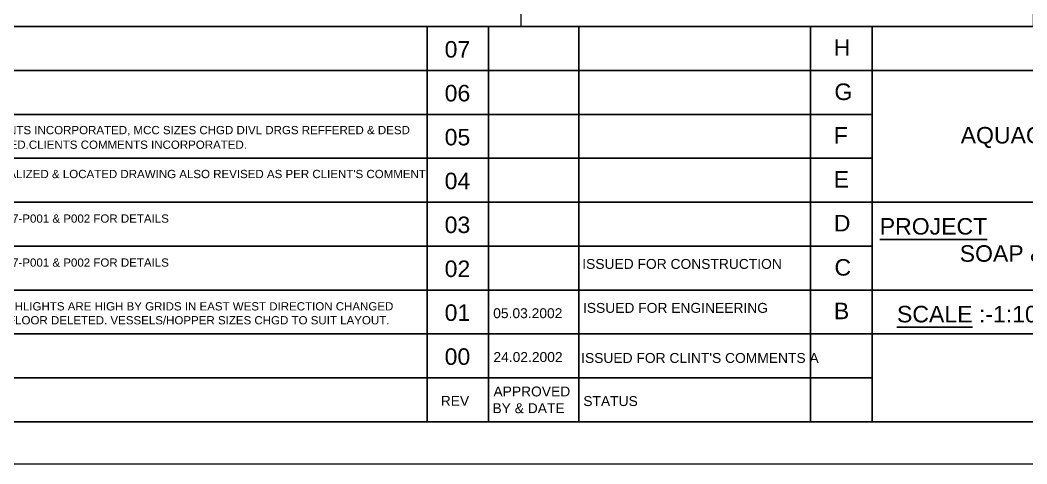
# Model space of a CAD drawing. Header units: inches. Extents: x 2602 to 127694, y 109 to 91908.
# Drawn here: x 73851 to 104382, y 109 to 13552 of the extents above; entities that cross this region are included whole.
import ezdxf

# ---------------------------------------------------------------- set-up
doc = ezdxf.new("R2010")
doc.units = ezdxf.units.IN
doc.header["$MEASUREMENT"] = 0
doc.layers.add('PDF_Geometry', color=7, linetype='Continuous')
doc.layers.add('PDF_Text', color=230, linetype='Continuous', true_color=0xff007f)
doc.styles.add('PDF Arial', font='arial.ttf')

msp = doc.modelspace()

# ---------------------------------------------------------------- linework, layer by layer
at = {"layer": 'PDF_Geometry', "lineweight": 0}
for points in [[(2602, 109), (89044, 109), (104569, 109), (127694, 109), (127694, 91908), (104569, 91908), (2602, 91908)], [(89044, 20617), (104569, 20617), (104569, 13355), (89044, 13355)]]:
    msp.add_lwpolyline(points, close=True, dxfattribs=at)
at = {"layer": 'PDF_Geometry', "lineweight": 25}
msp.add_lwpolyline([(3878, 13355), (126418, 13355), (126418, 1385), (3878, 1385)], close=True, dxfattribs=at)
for points in [[(86190, 1385), (86190, 13355)], [(88057, 1385), (88057, 13355)], [(90793, 1385), (90793, 13355)], [(97825, 13355), (97825, 1385)], [(99692, 13355), (99692, 1385)], [(3878, 12023), (126418, 12023)], [(3878, 10694), (99692, 10694)], [(3878, 9366), (99692, 9366)], [(3878, 8034), (113055, 8034)], [(99921, 6909), (103178, 6909)], [(3878, 6706), (99692, 6706)], [(3878, 5374), (126418, 5374), (106734, 5374)], [(3878, 4046), (126418, 4046)], [(100443, 4249), (102732, 4249)], [(3878, 2714), (99692, 2714)]]:
    msp.add_lwpolyline(points, dxfattribs=at)
at = {"layer": 'PDF_Geometry', "lineweight": 0}
msp.add_lwpolyline([(89044, 1385), (5151, 1385)], dxfattribs=at)

# ---------------------------------------------------------------- texts
at = {"layer": 'PDF_Text', "color": 7, "attachment_point": 7, "style": 'PDF Arial'}
for s, insert, char_height in [('07', (86725, 12411), 500), ('H', (98524, 12472), 500), ('G', (98544, 11125), 500), ('06', (86725, 11083), 500), ('EQUIPMENT DRGS,VESSELS DROS FROM VENDORS/ENGG. DEPARTMENTS INCORPORATED, MCC SIZES CHGD DIVL DRGS REFFERED & DESD', (61301, 10028), 249.994), ('05', (86725, 9751), 500), ('F', (98524, 9812), 500), ('AQUAGEL CHEMICAL PVT. LTD.', (102375, 9678), 499.99), ('AC DUCT LAYOUT CHANGED AND NEW CUTOUT FOR DUCT ENTRY ADDED.CLIENTS COMMENTS INCORPORATED.', (61330, 9650), 249.99), ("CUTOUTS FINALIZED, VARIOUS VESSEBLS,EQUIPMENTS,PIPERACK FINALIZED & LOCATED DRAWING ALSO REVISED AS PER CLIENT'S COMMENT'", (61311, 8697), 249.994), ('04', (86725, 8423), 500), ('E', (98524, 8480), 500), ('DRAWINGS REVISED AS PER CLIENTS COMMENTS. SEE DRGS. 1046-2007-P001 & P002 FOR DETAILS', (61304, 7412), 249.99), ('D', (98527, 7152), 500), ('03', (86725, 7094), 500), ('PROJECT', (99921, 7048), 500), ('SOAP & DFA PLANTS', (102345, 6225), 499.99), ('DRAWINGS REVISED AS PER CLIENTS COMMENTS, SEE DRGS. 1056-2007-P001 & P002 FOR DETAILS', (61304, 6036), 249.99), ('02', (86725, 5762), 500), ('ISSUED FOR CONSTRUCTION', (90898, 6012), 299.99), ('C', (98547, 5805), 500), ('DRAWINGS GENRALLY REVISED AS PER CLIENTS COMMENTS. MAIN HIGHLIGHTS ARE HIGH BY GRIDS IN EAST WEST DIRECTION CHANGED', (61304, 4753), 249.994), ('01', (86725, 4434), 500), ('ISSUED FOR ENGINEERING', (90920, 4680), 299.99), ('B', (98530, 4492), 500), ('SCALE :-1:100 CAD NO. 105627P04 DRG. NO. 1056-2007-P004', (100443, 4388), 499.99), ('FROM 5.5M TO 5M. PERFORM,COLOUR,COTA & EHDP SYSTEM ON GRD FLOOR DELETED. VESSELS/HOPPER SIZES CHGD TO SUIT LAYOUT.', (61301, 4288), 249.994), ('05.03.2002', (88198, 4519), 300), ('00', (86725, 3102), 500), ('24.02.2002', (88205, 3191), 300), ("ISSUED FOR CLINT'S COMMENTS A", (90865, 3163), 299.99), ('APPROVED', (88205, 2148), 300), ('REV', (86607, 1868), 300), ('STATUS', (90930, 1856), 300), ('BY & DATE', (88175, 1641), 300)]:
    msp.add_mtext(s, dxfattribs=dict(at, insert=insert, char_height=char_height))

doc.saveas('drawing.dxf')
